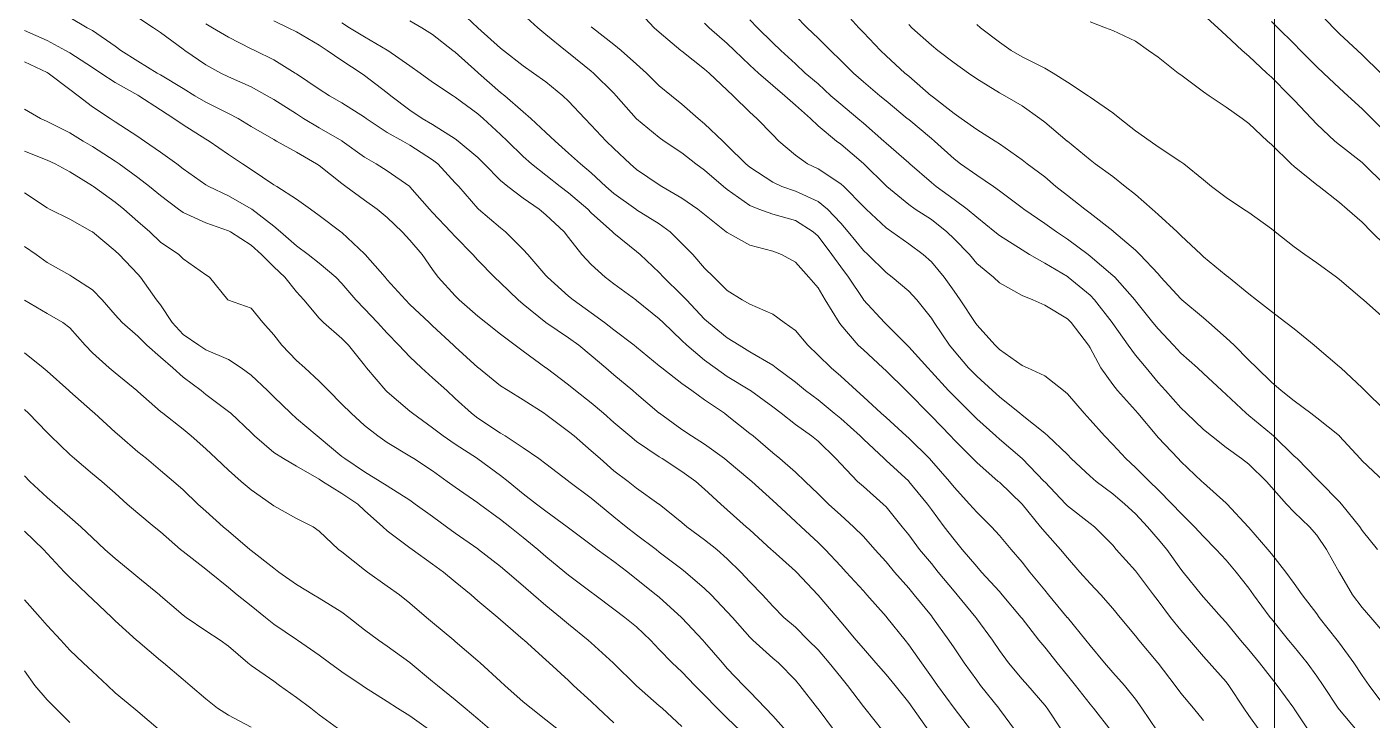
# Model space of a CAD drawing. Header units: centimetres. Extents: x 0 to 642158, y -847 to 649707.
# Drawn here: x 617139.3 to 617168.97, y 620649.99 to 620665.27 of the extents above; entities that cross this region are included whole.
import ezdxf

# ---------------------------------------------------------------- set-up
doc = ezdxf.new("R2010")
doc.units = ezdxf.units.CM
doc.header["$MEASUREMENT"] = 0
doc.layers.add('MEV_grille', color=254, linetype='Continuous', lineweight=9)
doc.layers.add('WAL_topographie 0.5', color=253, linetype='Continuous', lineweight=20)

# ---------------------------------------------------------------- blocks, each defined once
blk = doc.blocks.new('*U112')
at = {"layer": 'MEV_grille', "transparency": 33554687}
blk.add_lwpolyline([(0, 1825.476), (0, -1825.476)], dxfattribs=at)
blk = doc.blocks.new('*U113')
at = {"layer": 'MEV_grille', "color": 0, "linetype": 'ByBlock', "lineweight": -2, "transparency": 16777216}
blk.add_blockref('*U112', (1800, 0), dxfattribs=at)

msp = doc.modelspace()

# ---------------------------------------------------------------- linework, layer by layer
at = {"layer": 'WAL_topographie 0.5'}
for points in [[(617148.75, 620665.718), (617149.246, 620665.25), (617149.25, 620665.246), (617149.75, 620664.801), (617149.811, 620664.75), (617150.25, 620664.408), (617150.475, 620664.25), (617150.75, 620664.055), (617151.123, 620663.75), (617151.25, 620663.631), (617151.605, 620663.25), (617151.75, 620663.103), (617152.081, 620662.75), (617152.25, 620662.588), (617152.608, 620662.25), (617152.75, 620662.125), (617153.25, 620661.786), (617153.308, 620661.75), (617153.75, 620661.496), (617154.1, 620661.25), (617154.25, 620661.133), (617154.728, 620660.75), (617154.75, 620660.732), (617155.25, 620660.458), (617155.75, 620660.322), (617155.942, 620660.25), (617156.25, 620660.083), (617156.551, 620659.75), (617156.75, 620659.514), (617156.907, 620659.25), (617157.214, 620658.75), (617157.25, 620658.702), (617157.639, 620658.25), (617157.75, 620658.148), (617158.181, 620657.75), (617158.25, 620657.686), (617158.691, 620657.25), (617158.75, 620657.194), (617159.185, 620656.75), (617159.25, 620656.686), (617159.674, 620656.25), (617159.75, 620656.168), (617160.165, 620655.75), (617160.25, 620655.662), (617160.726, 620655.25), (617160.75, 620655.229), (617161.25, 620654.75), (617161.25, 620654.75), (617161.659, 620654.25), (617161.75, 620654.137), (617162.099, 620653.75), (617162.25, 620653.567), (617162.526, 620653.25), (617162.75, 620652.996), (617162.984, 620652.75), (617163.25, 620652.449), (617163.415, 620652.25), (617163.75, 620651.841), (617163.823, 620651.75), (617164.241, 620651.25), (617164.25, 620651.239), (617164.624, 620650.75), (617164.75, 620650.583), (617165.031, 620650.25), (617165.25, 620649.978)], [(617150.25, 620665.538), (617150.57, 620665.25), (617150.75, 620665.101), (617151.184, 620664.75), (617151.25, 620664.699), (617151.75, 620664.289), (617151.799, 620664.25), (617152.25, 620663.804), (617152.301, 620663.75), (617152.743, 620663.25), (617152.75, 620663.243), (617153.25, 620662.831), (617153.36, 620662.75), (617153.75, 620662.493), (617154.059, 620662.25), (617154.25, 620662.106), (617154.668, 620661.75), (617154.75, 620661.684), (617155.25, 620661.329), (617155.447, 620661.25), (617155.75, 620661.141), (617156.25, 620660.999), (617156.644, 620660.75), (617156.75, 620660.655), (617157.057, 620660.25), (617157.25, 620659.977), (617157.421, 620659.75), (617157.75, 620659.256), (617157.755, 620659.25), (617158.217, 620658.75), (617158.25, 620658.717), (617158.717, 620658.25), (617158.75, 620658.218), (617159.17, 620657.75), (617159.25, 620657.664), (617159.628, 620657.25), (617159.75, 620657.124), (617160.126, 620656.75), (617160.25, 620656.625), (617160.668, 620656.25), (617160.75, 620656.178), (617161.25, 620655.753), (617161.254, 620655.75), (617161.738, 620655.25), (617161.75, 620655.236), (617162.214, 620654.75), (617162.25, 620654.713), (617162.75, 620654.323), (617162.844, 620654.25), (617163.25, 620653.84), (617163.329, 620653.75), (617163.75, 620653.279), (617163.773, 620653.25), (617164.148, 620652.75), (617164.25, 620652.615), (617164.525, 620652.25), (617164.75, 620651.969), (617164.939, 620651.75), (617165.25, 620651.39), (617165.376, 620651.25), (617165.75, 620650.828), (617165.811, 620650.75), (617166.142, 620650.25), (617166.25, 620650.09), (617166.494, 620649.75)], [(617152.75, 620665.668), (617153.14, 620665.25), (617153.25, 620665.149), (617153.725, 620664.75), (617153.75, 620664.73), (617154.25, 620664.336), (617154.348, 620664.25), (617154.75, 620663.872), (617154.88, 620663.75), (617155.25, 620663.387), (617155.402, 620663.25), (617155.75, 620662.888), (617155.883, 620662.75), (617156.25, 620662.442), (617156.519, 620662.25), (617156.75, 620662.136), (617157.25, 620661.811), (617157.318, 620661.75), (617157.75, 620661.308), (617157.809, 620661.25), (617158.25, 620660.838), (617158.377, 620660.75), (617158.75, 620660.488), (617159.072, 620660.25), (617159.25, 620660.092), (617159.533, 620659.75), (617159.75, 620659.439), (617159.884, 620659.25), (617160.214, 620658.75), (617160.25, 620658.701), (617160.658, 620658.25), (617160.75, 620658.158), (617161.25, 620657.801), (617161.367, 620657.75), (617161.75, 620657.574), (617162.163, 620657.25), (617162.25, 620657.179), (617162.62, 620656.75), (617162.75, 620656.606), (617163.067, 620656.25), (617163.25, 620656.061), (617163.537, 620655.75), (617163.75, 620655.556), (617164.057, 620655.25), (617164.25, 620655.065), (617164.561, 620654.75), (617164.75, 620654.551), (617165.052, 620654.25), (617165.25, 620654.036), (617165.533, 620653.75), (617165.75, 620653.51), (617165.971, 620653.25), (617166.25, 620652.892), (617166.352, 620652.75), (617166.724, 620652.25), (617166.75, 620652.217), (617167.128, 620651.75), (617167.25, 620651.602), (617167.538, 620651.25), (617167.75, 620650.955), (617167.888, 620650.75), (617168.22, 620650.25), (617168.25, 620650.21), (617168.639, 620649.75)], [(617156.25, 620665.509), (617156.511, 620665.25), (617156.75, 620665.02), (617157.022, 620664.75), (617157.25, 620664.529), (617157.534, 620664.25), (617157.75, 620664.056), (617158.111, 620663.75), (617158.25, 620663.637), (617158.718, 620663.25), (617158.75, 620663.223), (617159.25, 620662.808), (617159.318, 620662.75), (617159.75, 620662.36), (617159.896, 620662.25), (617160.25, 620662.002), (617160.62, 620661.75), (617160.75, 620661.656), (617161.25, 620661.278), (617161.288, 620661.25), (617161.75, 620660.934), (617162.006, 620660.75), (617162.25, 620660.589), (617162.705, 620660.25), (617162.75, 620660.217), (617163.25, 620659.791), (617163.294, 620659.75), (617163.735, 620659.25), (617163.75, 620659.23), (617164.131, 620658.75), (617164.25, 620658.609), (617164.588, 620658.25), (617164.75, 620658.074), (617165.116, 620657.75), (617165.25, 620657.626), (617165.658, 620657.25), (617165.75, 620657.166), (617166.193, 620656.75), (617166.25, 620656.704), (617166.75, 620656.289), (617166.795, 620656.25), (617167.25, 620655.808), (617167.314, 620655.75), (617167.75, 620655.308), (617167.806, 620655.25), (617168.25, 620654.798), (617168.294, 620654.75), (617168.697, 620654.25), (617168.75, 620654.169), (617169.087, 620653.75)], [(617157.25, 620665.685), (617157.647, 620665.25), (617157.75, 620665.143), (617158.125, 620664.75), (617158.25, 620664.633), (617158.668, 620664.25), (617158.75, 620664.179), (617159.247, 620663.75), (617159.25, 620663.748), (617159.75, 620663.361), (617159.91, 620663.25), (617160.25, 620663.007), (617160.655, 620662.75), (617160.75, 620662.689), (617161.25, 620662.341), (617161.365, 620662.25), (617161.75, 620661.959), (617161.997, 620661.75), (617162.25, 620661.553), (617162.637, 620661.25), (617162.75, 620661.165), (617163.25, 620660.772), (617163.275, 620660.75), (617163.75, 620660.345), (617163.85, 620660.25), (617164.25, 620659.821), (617164.314, 620659.75), (617164.75, 620659.271), (617164.774, 620659.25), (617165.25, 620658.852), (617165.369, 620658.75), (617165.75, 620658.416), (617165.925, 620658.25), (617166.25, 620657.921), (617166.428, 620657.75), (617166.75, 620657.434), (617166.967, 620657.25), (617167.25, 620657.028), (617167.622, 620656.75), (617167.75, 620656.651), (617168.248, 620656.25), (617168.25, 620656.248), (617168.708, 620655.75), (617168.75, 620655.704), (617169.236, 620655.25)], [(617165.25, 620665.537), (617165.569, 620665.25), (617165.75, 620665.079), (617166.105, 620664.75), (617166.25, 620664.626), (617166.65, 620664.25), (617166.75, 620664.159), (617167.156, 620663.75), (617167.25, 620663.654), (617167.634, 620663.25), (617167.75, 620663.123), (617168.15, 620662.75), (617168.25, 620662.671), (617168.75, 620662.28), (617168.781, 620662.25), (617169.25, 620661.784)], [(617167.75, 620665.64), (617168.117, 620665.25), (617168.25, 620665.116), (617168.645, 620664.75), (617168.75, 620664.655), (617169.163, 620664.25)], [(617140.25, 620665.476), (617140.634, 620665.25), (617140.75, 620665.187), (617141.25, 620664.844), (617141.378, 620664.75), (617141.75, 620664.514), (617142.177, 620664.25), (617142.25, 620664.208), (617142.75, 620663.91), (617143.006, 620663.75), (617143.25, 620663.606), (617143.75, 620663.359), (617143.964, 620663.25), (617144.25, 620663.074), (617144.75, 620662.782), (617144.807, 620662.75), (617145.25, 620662.503), (617145.69, 620662.25), (617145.75, 620662.212), (617146.25, 620661.817), (617146.338, 620661.75), (617146.75, 620661.446), (617147.029, 620661.25), (617147.25, 620661.063), (617147.579, 620660.75), (617147.75, 620660.563), (617148.021, 620660.25), (617148.25, 620659.923), (617148.376, 620659.75), (617148.75, 620659.337), (617148.837, 620659.25), (617149.25, 620658.893), (617149.426, 620658.75), (617149.75, 620658.492), (617150.072, 620658.25), (617150.25, 620658.116), (617150.75, 620657.754), (617150.756, 620657.75), (617151.25, 620657.376), (617151.404, 620657.25), (617151.75, 620656.978), (617152.017, 620656.75), (617152.25, 620656.549), (617152.598, 620656.25), (617152.75, 620656.129), (617153.25, 620655.79), (617153.313, 620655.75), (617153.75, 620655.469), (617154.059, 620655.25), (617154.25, 620655.079), (617154.604, 620654.75), (617154.75, 620654.623), (617155.169, 620654.25), (617155.25, 620654.178), (617155.719, 620653.75), (617155.75, 620653.72), (617156.25, 620653.272), (617156.273, 620653.25), (617156.743, 620652.75), (617156.75, 620652.742), (617157.171, 620652.25), (617157.25, 620652.155), (617157.59, 620651.75), (617157.75, 620651.566), (617158.027, 620651.25), (617158.25, 620650.994), (617158.449, 620650.75), (617158.75, 620650.378), (617158.84, 620650.25), (617159.197, 620649.75)], [(617141.75, 620665.473), (617142.097, 620665.25), (617142.25, 620665.146), (617142.75, 620664.775), (617142.785, 620664.75), (617143.25, 620664.433), (617143.581, 620664.25), (617143.75, 620664.167), (617144.25, 620663.95), (617144.603, 620663.75), (617144.75, 620663.664), (617145.25, 620663.348), (617145.406, 620663.25), (617145.75, 620663.044), (617146.25, 620662.754), (617146.256, 620662.75), (617146.75, 620662.396), (617147.002, 620662.25), (617147.25, 620662.095), (617147.745, 620661.75), (617147.75, 620661.745), (617148.179, 620661.25), (617148.25, 620661.175), (617148.655, 620660.75), (617148.75, 620660.645), (617149.141, 620660.25), (617149.25, 620660.123), (617149.617, 620659.75), (617149.75, 620659.627), (617150.135, 620659.25), (617150.25, 620659.153), (617150.747, 620658.75), (617150.75, 620658.748), (617151.25, 620658.415), (617151.475, 620658.25), (617151.75, 620658.023), (617152.071, 620657.75), (617152.25, 620657.596), (617152.665, 620657.25), (617152.75, 620657.176), (617153.25, 620656.755), (617153.257, 620656.75), (617153.75, 620656.395), (617153.962, 620656.25), (617154.25, 620656.069), (617154.69, 620655.75), (617154.75, 620655.703), (617155.25, 620655.283), (617155.289, 620655.25), (617155.75, 620654.831), (617155.839, 620654.75), (617156.25, 620654.368), (617156.375, 620654.25), (617156.75, 620653.905), (617156.911, 620653.75), (617157.25, 620653.381), (617157.37, 620653.25), (617157.75, 620652.836), (617157.828, 620652.75), (617158.25, 620652.267), (617158.265, 620652.25), (617158.669, 620651.75), (617158.75, 620651.649), (617159.029, 620651.25), (617159.25, 620650.938), (617159.383, 620650.75), (617159.75, 620650.252), (617159.751, 620650.25), (617160.137, 620649.75)], [(617143.25, 620665.334), (617143.394, 620665.25), (617143.75, 620665.041), (617144.25, 620664.788), (617144.331, 620664.75), (617144.75, 620664.54), (617145.221, 620664.25), (617145.25, 620664.231), (617145.75, 620663.898), (617145.973, 620663.75), (617146.25, 620663.593), (617146.75, 620663.276), (617146.784, 620663.25), (617147.25, 620662.943), (617147.593, 620662.75), (617147.75, 620662.662), (617148.25, 620662.337), (617148.364, 620662.25), (617148.75, 620661.834), (617148.826, 620661.75), (617149.25, 620661.263), (617149.264, 620661.25), (617149.75, 620660.842), (617149.861, 620660.75), (617150.25, 620660.361), (617150.349, 620660.25), (617150.75, 620659.788), (617150.784, 620659.75), (617151.25, 620659.333), (617151.35, 620659.25), (617151.75, 620658.961), (617152.041, 620658.75), (617152.25, 620658.589), (617152.694, 620658.25), (617152.75, 620658.205), (617153.25, 620657.799), (617153.308, 620657.75), (617153.75, 620657.406), (617153.964, 620657.25), (617154.25, 620657.046), (617154.688, 620656.75), (617154.75, 620656.704), (617155.25, 620656.307), (617155.317, 620656.25), (617155.75, 620655.881), (617155.907, 620655.75), (617156.25, 620655.454), (617156.464, 620655.25), (617156.75, 620654.973), (617156.981, 620654.75), (617157.25, 620654.504), (617157.535, 620654.25), (617157.75, 620654.035), (617158.005, 620653.75), (617158.25, 620653.474), (617158.44, 620653.25), (617158.75, 620652.895), (617158.872, 620652.75), (617159.25, 620652.282), (617159.275, 620652.25), (617159.632, 620651.75), (617159.75, 620651.577), (617159.972, 620651.25), (617160.25, 620650.864), (617160.333, 620650.75), (617160.735, 620650.25), (617160.75, 620650.23), (617161.108, 620649.75)], [(617144.75, 620665.399), (617145.064, 620665.25), (617145.25, 620665.158), (617145.75, 620664.862), (617145.928, 620664.75), (617146.25, 620664.53), (617146.674, 620664.25), (617146.75, 620664.197), (617147.25, 620663.814), (617147.328, 620663.75), (617147.75, 620663.433), (617148.022, 620663.25), (617148.25, 620663.118), (617148.75, 620662.8), (617148.817, 620662.75), (617149.25, 620662.386), (617149.388, 620662.25), (617149.75, 620661.885), (617149.913, 620661.75), (617150.25, 620661.494), (617150.6, 620661.25), (617150.75, 620661.123), (617151.152, 620660.75), (617151.25, 620660.625), (617151.542, 620660.25), (617151.75, 620660.031), (617152.058, 620659.75), (617152.25, 620659.603), (617152.735, 620659.25), (617152.75, 620659.24), (617153.25, 620658.833), (617153.336, 620658.75), (617153.75, 620658.355), (617153.858, 620658.25), (617154.25, 620657.918), (617154.479, 620657.75), (617154.75, 620657.564), (617155.25, 620657.259), (617155.264, 620657.25), (617155.75, 620656.896), (617155.941, 620656.75), (617156.25, 620656.502), (617156.606, 620656.25), (617156.75, 620656.132), (617157.143, 620655.75), (617157.25, 620655.635), (617157.622, 620655.25), (617157.75, 620655.134), (617158.187, 620654.75), (617158.25, 620654.688), (617158.608, 620654.25), (617158.75, 620654.069), (617158.989, 620653.75), (617159.25, 620653.438), (617159.403, 620653.25), (617159.75, 620652.828), (617159.816, 620652.75), (617160.228, 620652.25), (617160.25, 620652.221), (617160.599, 620651.75), (617160.75, 620651.52), (617160.951, 620651.25), (617161.25, 620650.89), (617161.374, 620650.75), (617161.75, 620650.316), (617161.801, 620650.25), (617162.136, 620649.75)], [(617146.25, 620665.361), (617146.42, 620665.25), (617146.75, 620665.052), (617147.25, 620664.758), (617147.263, 620664.75), (617147.75, 620664.411), (617147.977, 620664.25), (617148.25, 620664.051), (617148.701, 620663.75), (617148.75, 620663.72), (617149.25, 620663.35), (617149.366, 620663.25), (617149.75, 620662.897), (617149.9, 620662.75), (617150.25, 620662.411), (617150.431, 620662.25), (617150.75, 620662), (617151.066, 620661.75), (617151.25, 620661.611), (617151.673, 620661.25), (617151.75, 620661.171), (617152.221, 620660.75), (617152.25, 620660.72), (617152.75, 620660.317), (617152.83, 620660.25), (617153.25, 620659.853), (617153.344, 620659.75), (617153.75, 620659.354), (617153.847, 620659.25), (617154.25, 620658.825), (617154.334, 620658.75), (617154.75, 620658.411), (617155.013, 620658.25), (617155.25, 620658.108), (617155.75, 620657.81), (617155.828, 620657.75), (617156.25, 620657.438), (617156.477, 620657.25), (617156.75, 620657.045), (617157.105, 620656.75), (617157.25, 620656.633), (617157.678, 620656.25), (617157.75, 620656.177), (617158.206, 620655.75), (617158.25, 620655.71), (617158.75, 620655.256), (617158.756, 620655.25), (617159.166, 620654.75), (617159.25, 620654.631), (617159.531, 620654.25), (617159.75, 620653.969), (617159.932, 620653.75), (617160.25, 620653.37), (617160.358, 620653.25), (617160.75, 620652.821), (617160.814, 620652.75), (617161.231, 620652.25), (617161.25, 620652.225), (617161.622, 620651.75), (617161.75, 620651.596), (617162.026, 620651.25), (617162.25, 620650.973), (617162.427, 620650.75), (617162.75, 620650.335), (617162.822, 620650.25), (617163.218, 620649.75)], [(617147.75, 620665.4), (617148.012, 620665.25), (617148.25, 620665.1), (617148.699, 620664.75), (617148.75, 620664.712), (617149.25, 620664.264), (617149.266, 620664.25), (617149.75, 620663.823), (617149.842, 620663.75), (617150.25, 620663.397), (617150.42, 620663.25), (617150.75, 620662.938), (617150.95, 620662.75), (617151.25, 620662.487), (617151.512, 620662.25), (617151.75, 620662.051), (617152.072, 620661.75), (617152.25, 620661.595), (617152.73, 620661.25), (617152.75, 620661.236), (617153.25, 620660.923), (617153.49, 620660.75), (617153.75, 620660.493), (617153.986, 620660.25), (617154.25, 620659.946), (617154.454, 620659.75), (617154.75, 620659.457), (617155.074, 620659.25), (617155.25, 620659.152), (617155.75, 620658.933), (617156.006, 620658.75), (617156.25, 620658.575), (617156.523, 620658.25), (617156.75, 620658.029), (617157.041, 620657.75), (617157.25, 620657.569), (617157.597, 620657.25), (617157.75, 620657.112), (617158.144, 620656.75), (617158.25, 620656.657), (617158.693, 620656.25), (617158.75, 620656.198), (617159.207, 620655.75), (617159.25, 620655.705), (617159.647, 620655.25), (617159.75, 620655.121), (617160.094, 620654.75), (617160.25, 620654.572), (617160.579, 620654.25), (617160.75, 620654.058), (617161.007, 620653.75), (617161.25, 620653.466), (617161.423, 620653.25), (617161.75, 620652.852), (617161.835, 620652.75), (617162.247, 620652.25), (617162.25, 620652.247), (617162.658, 620651.75), (617162.75, 620651.632), (617163.066, 620651.25), (617163.25, 620651.038), (617163.509, 620650.75), (617163.75, 620650.447), (617163.891, 620650.25), (617164.228, 620649.75)], [(617151.75, 620665.271), (617151.774, 620665.25), (617152.25, 620664.883), (617152.407, 620664.75), (617152.75, 620664.449), (617152.966, 620664.25), (617153.25, 620663.972), (617153.522, 620663.75), (617153.75, 620663.562), (617154.105, 620663.25), (617154.25, 620663.13), (617154.649, 620662.75), (617154.75, 620662.657), (617155.16, 620662.25), (617155.25, 620662.175), (617155.75, 620661.842), (617155.949, 620661.75), (617156.25, 620661.647), (617156.75, 620661.416), (617156.958, 620661.25), (617157.25, 620660.938), (617157.412, 620660.75), (617157.75, 620660.339), (617157.849, 620660.25), (617158.25, 620659.852), (617158.382, 620659.75), (617158.75, 620659.439), (617158.93, 620659.25), (617159.25, 620658.85), (617159.314, 620658.75), (617159.653, 620658.25), (617159.75, 620658.128), (617160.072, 620657.75), (617160.25, 620657.566), (617160.598, 620657.25), (617160.75, 620657.113), (617161.201, 620656.75), (617161.25, 620656.709), (617161.75, 620656.314), (617161.821, 620656.25), (617162.25, 620655.838), (617162.335, 620655.75), (617162.75, 620655.367), (617162.886, 620655.25), (617163.25, 620654.977), (617163.519, 620654.75), (617163.75, 620654.53), (617164.018, 620654.25), (617164.25, 620653.978), (617164.442, 620653.75), (617164.75, 620653.313), (617164.801, 620653.25), (617165.206, 620652.75), (617165.25, 620652.7), (617165.652, 620652.25), (617165.75, 620652.138), (617166.068, 620651.75), (617166.25, 620651.536), (617166.487, 620651.25), (617166.75, 620650.91), (617166.877, 620650.75), (617167.242, 620650.25), (617167.25, 620650.238), (617167.573, 620649.75)], [(617154.25, 620665.348), (617154.353, 620665.25), (617154.75, 620664.899), (617154.905, 620664.75), (617155.25, 620664.427), (617155.44, 620664.25), (617155.75, 620663.977), (617156.02, 620663.75), (617156.25, 620663.546), (617156.583, 620663.25), (617156.75, 620663.088), (617157.156, 620662.75), (617157.25, 620662.683), (617157.75, 620662.259), (617157.76, 620662.25), (617158.25, 620661.765), (617158.267, 620661.75), (617158.75, 620661.351), (617158.894, 620661.25), (617159.25, 620661.019), (617159.591, 620660.75), (617159.75, 620660.595), (617160.089, 620660.25), (617160.25, 620660.055), (617160.622, 620659.75), (617160.75, 620659.623), (617161.25, 620659.343), (617161.485, 620659.25), (617161.75, 620659.135), (617162.25, 620658.835), (617162.334, 620658.75), (617162.713, 620658.25), (617162.75, 620658.193), (617162.988, 620657.75), (617163.25, 620657.384), (617163.357, 620657.25), (617163.75, 620656.81), (617163.802, 620656.75), (617164.223, 620656.25), (617164.25, 620656.22), (617164.69, 620655.75), (617164.75, 620655.69), (617165.214, 620655.25), (617165.25, 620655.215), (617165.75, 620654.772), (617165.774, 620654.75), (617166.235, 620654.25), (617166.25, 620654.234), (617166.673, 620653.75), (617166.75, 620653.651), (617167.065, 620653.25), (617167.25, 620652.996), (617167.43, 620652.75), (617167.75, 620652.326), (617167.805, 620652.25), (617168.201, 620651.75), (617168.25, 620651.686), (617168.568, 620651.25), (617168.75, 620650.972), (617168.905, 620650.75), (617169.25, 620650.289)], [(617155.25, 620665.423), (617155.416, 620665.25), (617155.75, 620664.92), (617155.927, 620664.75), (617156.25, 620664.454), (617156.469, 620664.25), (617156.75, 620664.01), (617157.035, 620663.75), (617157.25, 620663.562), (617157.625, 620663.25), (617157.75, 620663.146), (617158.204, 620662.75), (617158.25, 620662.707), (617158.75, 620662.269), (617158.772, 620662.25), (617159.25, 620661.837), (617159.357, 620661.75), (617159.75, 620661.466), (617160.04, 620661.25), (617160.25, 620661.07), (617160.651, 620660.75), (617160.75, 620660.672), (617161.25, 620660.35), (617161.414, 620660.25), (617161.75, 620660.056), (617162.25, 620659.762), (617162.266, 620659.75), (617162.75, 620659.353), (617162.85, 620659.25), (617163.235, 620658.75), (617163.25, 620658.726), (617163.588, 620658.25), (617163.75, 620658.029), (617163.984, 620657.75), (617164.25, 620657.432), (617164.412, 620657.25), (617164.75, 620656.87), (617164.874, 620656.75), (617165.25, 620656.395), (617165.427, 620656.25), (617165.75, 620655.997), (617166.092, 620655.75), (617166.25, 620655.628), (617166.638, 620655.25), (617166.75, 620655.123), (617167.08, 620654.75), (617167.25, 620654.572), (617167.589, 620654.25), (617167.75, 620654.064), (617167.964, 620653.75), (617168.243, 620653.25), (617168.25, 620653.239), (617168.54, 620652.75), (617168.75, 620652.467), (617168.943, 620652.25), (617169.25, 620651.89)], [(617158.75, 620665.322), (617158.819, 620665.25), (617159.25, 620664.864), (617159.395, 620664.75), (617159.75, 620664.479), (617160.069, 620664.25), (617160.25, 620664.124), (617160.75, 620663.818), (617160.873, 620663.75), (617161.25, 620663.528), (617161.64, 620663.25), (617161.75, 620663.165), (617162.246, 620662.75), (617162.25, 620662.747), (617162.75, 620662.337), (617162.861, 620662.25), (617163.25, 620661.968), (617163.524, 620661.75), (617163.75, 620661.572), (617164.118, 620661.25), (617164.25, 620661.133), (617164.674, 620660.75), (617164.75, 620660.673), (617165.199, 620660.25), (617165.25, 620660.201), (617165.75, 620659.79), (617165.801, 620659.75), (617166.25, 620659.381), (617166.418, 620659.25), (617166.75, 620658.991), (617167.07, 620658.75), (617167.25, 620658.611), (617167.689, 620658.25), (617167.75, 620658.201), (617168.25, 620657.776), (617168.278, 620657.75), (617168.75, 620657.31), (617168.813, 620657.25), (617169.25, 620656.817)], [(617160.25, 620665.321), (617160.331, 620665.25), (617160.75, 620664.928), (617161.012, 620664.75), (617161.25, 620664.611), (617161.75, 620664.355), (617161.934, 620664.25), (617162.25, 620664.053), (617162.707, 620663.75), (617162.75, 620663.72), (617163.25, 620663.37), (617163.408, 620663.25), (617163.75, 620662.977), (617164.073, 620662.75), (617164.25, 620662.623), (617164.75, 620662.293), (617164.815, 620662.25), (617165.25, 620661.898), (617165.428, 620661.75), (617165.75, 620661.504), (617166.131, 620661.25), (617166.25, 620661.175), (617166.75, 620660.815), (617166.835, 620660.75), (617167.25, 620660.417), (617167.488, 620660.25), (617167.75, 620660.064), (617168.185, 620659.75), (617168.25, 620659.702), (617168.75, 620659.276), (617168.781, 620659.25), (617169.25, 620658.833)], [(617162.75, 620665.379), (617163.088, 620665.25), (617163.25, 620665.185), (617163.75, 620664.951), (617164.038, 620664.75), (617164.25, 620664.603), (617164.692, 620664.25), (617164.75, 620664.21), (617165.25, 620663.84), (617165.374, 620663.75), (617165.75, 620663.502), (617166.103, 620663.25), (617166.25, 620663.136), (617166.661, 620662.75), (617166.75, 620662.674), (617167.182, 620662.25), (617167.25, 620662.192), (617167.75, 620661.786), (617167.799, 620661.75), (617168.25, 620661.397), (617168.42, 620661.25), (617168.75, 620660.963), (617168.956, 620660.75), (617169.25, 620660.462)], [(617166.75, 620665.385), (617166.892, 620665.25), (617167.25, 620664.894), (617167.389, 620664.75), (617167.75, 620664.389), (617167.898, 620664.25), (617168.25, 620663.92), (617168.438, 620663.75), (617168.75, 620663.462), (617168.962, 620663.25), (617169.25, 620662.963)], [(617139.25, 620665.186), (617139.75, 620664.965), (617140.155, 620664.75), (617140.25, 620664.695), (617140.75, 620664.375), (617140.937, 620664.25), (617141.25, 620664.045), (617141.75, 620663.764), (617141.773, 620663.75), (617142.25, 620663.437), (617142.547, 620663.25), (617142.75, 620663.109), (617143.25, 620662.795), (617143.323, 620662.75), (617143.75, 620662.458), (617144.055, 620662.25), (617144.25, 620662.124), (617144.75, 620661.788), (617144.815, 620661.75), (617145.25, 620661.467), (617145.558, 620661.25), (617145.75, 620661.11), (617146.23, 620660.75), (617146.25, 620660.736), (617146.75, 620660.262), (617146.761, 620660.25), (617147.201, 620659.75), (617147.25, 620659.695), (617147.649, 620659.25), (617147.75, 620659.149), (617148.177, 620658.75), (617148.25, 620658.681), (617148.712, 620658.25), (617148.75, 620658.214), (617149.25, 620657.757), (617149.259, 620657.75), (617149.75, 620657.358), (617149.914, 620657.25), (617150.25, 620657.047), (617150.708, 620656.75), (617150.75, 620656.723), (617151.25, 620656.352), (617151.374, 620656.25), (617151.75, 620655.92), (617151.942, 620655.75), (617152.25, 620655.484), (617152.561, 620655.25), (617152.75, 620655.103), (617153.242, 620654.75), (617153.25, 620654.744), (617153.75, 620654.34), (617153.857, 620654.25), (617154.25, 620653.964), (617154.517, 620653.75), (617154.75, 620653.543), (617155.045, 620653.25), (617155.25, 620653.034), (617155.524, 620652.75), (617155.75, 620652.501), (617155.999, 620652.25), (617156.25, 620652.033), (617156.533, 620651.75), (617156.75, 620651.533), (617156.995, 620651.25), (617157.25, 620650.932), (617157.401, 620650.75), (617157.75, 620650.286), (617157.78, 620650.25), (617158.176, 620649.75)], [(617139.25, 620664.497), (617139.75, 620664.264), (617139.774, 620664.25), (617140.25, 620663.889), (617140.435, 620663.75), (617140.75, 620663.506), (617141.136, 620663.25), (617141.25, 620663.177), (617141.75, 620662.851), (617141.896, 620662.75), (617142.25, 620662.507), (617142.606, 620662.25), (617142.75, 620662.14), (617143.25, 620661.787), (617143.314, 620661.75), (617143.75, 620661.545), (617144.25, 620661.259), (617144.263, 620661.25), (617144.75, 620660.872), (617144.896, 620660.75), (617145.25, 620660.44), (617145.508, 620660.25), (617145.75, 620660.061), (617146.119, 620659.75), (617146.25, 620659.608), (617146.554, 620659.25), (617146.75, 620659.05), (617147.037, 620658.75), (617147.25, 620658.514), (617147.506, 620658.25), (617147.75, 620657.991), (617148.009, 620657.75), (617148.25, 620657.535), (617148.561, 620657.25), (617148.75, 620657.079), (617149.111, 620656.75), (617149.25, 620656.645), (617149.75, 620656.313), (617149.851, 620656.25), (617150.25, 620655.986), (617150.594, 620655.75), (617150.75, 620655.636), (617151.25, 620655.254), (617151.255, 620655.25), (617151.75, 620654.88), (617151.907, 620654.75), (617152.25, 620654.464), (617152.516, 620654.25), (617152.75, 620654.072), (617153.177, 620653.75), (617153.25, 620653.692), (617153.75, 620653.313), (617153.83, 620653.25), (617154.25, 620652.889), (617154.392, 620652.75), (617154.75, 620652.374), (617154.862, 620652.25), (617155.25, 620651.814), (617155.314, 620651.75), (617155.75, 620651.355), (617155.878, 620651.25), (617156.25, 620650.868), (617156.35, 620650.75), (617156.735, 620650.25), (617156.75, 620650.232), (617157.114, 620649.75)], [(617139.25, 620663.453), (617139.601, 620663.25), (617139.75, 620663.186), (617140.25, 620662.932), (617140.542, 620662.75), (617140.75, 620662.629), (617141.25, 620662.31), (617141.338, 620662.25), (617141.75, 620661.95), (617142.01, 620661.75), (617142.25, 620661.55), (617142.645, 620661.25), (617142.75, 620661.178), (617143.25, 620660.952), (617143.75, 620660.775), (617143.794, 620660.75), (617144.25, 620660.454), (617144.478, 620660.25), (617144.75, 620659.978), (617144.992, 620659.75), (617145.25, 620659.429), (617145.414, 620659.25), (617145.75, 620658.846), (617145.845, 620658.75), (617146.25, 620658.397), (617146.397, 620658.25), (617146.75, 620657.809), (617146.795, 620657.75), (617147.222, 620657.25), (617147.25, 620657.223), (617147.75, 620656.794), (617147.804, 620656.75), (617148.25, 620656.429), (617148.482, 620656.25), (617148.75, 620656.069), (617149.24, 620655.75), (617149.25, 620655.743), (617149.75, 620655.379), (617149.915, 620655.25), (617150.25, 620654.976), (617150.544, 620654.75), (617150.75, 620654.593), (617151.22, 620654.25), (617151.25, 620654.227), (617151.75, 620653.85), (617151.883, 620653.75), (617152.25, 620653.484), (617152.554, 620653.25), (617152.75, 620653.094), (617153.179, 620652.75), (617153.25, 620652.693), (617153.743, 620652.25), (617153.75, 620652.243), (617154.209, 620651.75), (617154.25, 620651.705), (617154.641, 620651.25), (617154.75, 620651.126), (617155.106, 620650.75), (617155.25, 620650.609), (617155.593, 620650.25), (617155.75, 620650.083), (617156.049, 620649.75)], [(617139.25, 620662.532), (617139.75, 620662.331), (617139.925, 620662.25), (617140.25, 620662.07), (617140.75, 620661.765), (617140.772, 620661.75), (617141.25, 620661.403), (617141.441, 620661.25), (617141.75, 620660.977), (617142.011, 620660.75), (617142.25, 620660.521), (617142.654, 620660.25), (617142.75, 620660.153), (617143.25, 620659.801), (617143.327, 620659.75), (617143.731, 620659.25), (617143.75, 620659.243), (617144.25, 620659.064), (617144.509, 620658.75), (617144.75, 620658.48), (617144.924, 620658.25), (617145.25, 620657.914), (617145.43, 620657.75), (617145.75, 620657.458), (617145.951, 620657.25), (617146.25, 620656.954), (617146.452, 620656.75), (617146.75, 620656.483), (617147.042, 620656.25), (617147.25, 620656.108), (617147.75, 620655.807), (617147.839, 620655.75), (617148.25, 620655.478), (617148.575, 620655.25), (617148.75, 620655.123), (617149.25, 620654.775), (617149.283, 620654.75), (617149.75, 620654.408), (617149.954, 620654.25), (617150.25, 620654.015), (617150.572, 620653.75), (617150.75, 620653.591), (617151.164, 620653.25), (617151.25, 620653.179), (617151.75, 620652.809), (617151.829, 620652.75), (617152.25, 620652.429), (617152.492, 620652.25), (617152.75, 620652.039), (617153.054, 620651.75), (617153.25, 620651.546), (617153.532, 620651.25), (617153.75, 620651.051), (617154.036, 620650.75), (617154.25, 620650.536), (617154.528, 620650.25), (617154.75, 620650.032), (617155.038, 620649.75)], [(617139.25, 620661.608), (617139.75, 620661.278), (617139.801, 620661.25), (617140.25, 620661.031), (617140.745, 620660.75), (617140.75, 620660.747), (617141.25, 620660.335), (617141.34, 620660.25), (617141.75, 620659.819), (617141.81, 620659.75), (617142.163, 620659.25), (617142.25, 620659.138), (617142.504, 620658.75), (617142.75, 620658.487), (617143.096, 620658.25), (617143.25, 620658.152), (617143.75, 620657.934), (617144.03, 620657.75), (617144.25, 620657.588), (617144.612, 620657.25), (617144.75, 620657.113), (617145.123, 620656.75), (617145.25, 620656.637), (617145.701, 620656.25), (617145.75, 620656.215), (617146.25, 620655.799), (617146.311, 620655.75), (617146.75, 620655.456), (617147.094, 620655.25), (617147.25, 620655.151), (617147.75, 620654.834), (617147.868, 620654.75), (617148.25, 620654.475), (617148.557, 620654.25), (617148.75, 620654.106), (617149.25, 620653.762), (617149.266, 620653.75), (617149.75, 620653.373), (617149.892, 620653.25), (617150.25, 620652.946), (617150.474, 620652.75), (617150.75, 620652.511), (617151.07, 620652.25), (617151.25, 620652.1), (617151.681, 620651.75), (617151.75, 620651.688), (617152.236, 620651.25), (617152.25, 620651.236), (617152.738, 620650.75), (617152.75, 620650.739), (617153.25, 620650.304), (617153.313, 620650.25), (617153.75, 620649.845)], [(617139.25, 620660.429), (617139.505, 620660.25), (617139.75, 620660.076), (617140.25, 620659.793), (617140.315, 620659.75), (617140.75, 620659.469), (617140.961, 620659.25), (617141.25, 620658.924), (617141.406, 620658.75), (617141.75, 620658.447), (617141.949, 620658.25), (617142.25, 620657.986), (617142.519, 620657.75), (617142.75, 620657.548), (617143.147, 620657.25), (617143.25, 620657.167), (617143.75, 620656.792), (617143.801, 620656.75), (617144.25, 620656.323), (617144.323, 620656.25), (617144.75, 620655.888), (617144.964, 620655.75), (617145.25, 620655.586), (617145.75, 620655.298), (617145.819, 620655.25), (617146.25, 620654.984), (617146.598, 620654.75), (617146.75, 620654.609), (617147.155, 620654.25), (617147.25, 620654.156), (617147.75, 620653.787), (617147.801, 620653.75), (617148.25, 620653.425), (617148.488, 620653.25), (617148.75, 620653.037), (617149.103, 620652.75), (617149.25, 620652.617), (617149.686, 620652.25), (617149.75, 620652.194), (617150.25, 620651.766), (617150.268, 620651.75), (617150.75, 620651.312), (617150.821, 620651.25), (617151.25, 620650.856), (617151.36, 620650.75), (617151.75, 620650.395), (617151.901, 620650.25), (617152.25, 620649.927)], [(617139.25, 620659.243), (617139.75, 620658.951), (617140.099, 620658.75), (617140.25, 620658.631), (617140.591, 620658.25), (617140.75, 620658.084), (617141.12, 620657.75), (617141.25, 620657.64), (617141.725, 620657.25), (617141.75, 620657.227), (617142.25, 620656.793), (617142.302, 620656.75), (617142.75, 620656.399), (617142.926, 620656.25), (617143.25, 620655.965), (617143.48, 620655.75), (617143.75, 620655.495), (617144.031, 620655.25), (617144.25, 620655.062), (617144.695, 620654.75), (617144.75, 620654.71), (617145.25, 620654.428), (617145.616, 620654.25), (617145.75, 620654.155), (617146.174, 620653.75), (617146.25, 620653.695), (617146.75, 620653.296), (617146.813, 620653.25), (617147.25, 620652.941), (617147.518, 620652.75), (617147.75, 620652.564), (617148.112, 620652.25), (617148.25, 620652.139), (617148.715, 620651.75), (617148.75, 620651.722), (617149.25, 620651.292), (617149.297, 620651.25), (617149.75, 620650.838), (617149.843, 620650.75), (617150.25, 620650.392), (617150.422, 620650.25), (617150.75, 620649.989), (617151.054, 620649.75)], [(617139.25, 620658.086), (617139.665, 620657.75), (617139.75, 620657.677), (617140.228, 620657.25), (617140.25, 620657.23), (617140.75, 620656.788), (617140.793, 620656.75), (617141.25, 620656.333), (617141.343, 620656.25), (617141.75, 620655.902), (617141.942, 620655.75), (617142.25, 620655.49), (617142.535, 620655.25), (617142.75, 620655.059), (617143.075, 620654.75), (617143.25, 620654.593), (617143.634, 620654.25), (617143.75, 620654.151), (617144.222, 620653.75), (617144.25, 620653.727), (617144.75, 620653.336), (617144.861, 620653.25), (617145.25, 620652.976), (617145.624, 620652.75), (617145.75, 620652.677), (617146.25, 620652.363), (617146.401, 620652.25), (617146.75, 620651.979), (617147.06, 620651.75), (617147.25, 620651.62), (617147.75, 620651.253), (617147.754, 620651.25), (617148.25, 620650.84), (617148.355, 620650.75), (617148.75, 620650.432), (617148.969, 620650.25), (617149.25, 620650.016), (617149.558, 620649.75)], [(617139.25, 620656.832), (617139.34, 620656.75), (617139.75, 620656.324), (617139.827, 620656.25), (617140.25, 620655.839), (617140.35, 620655.75), (617140.75, 620655.416), (617140.955, 620655.25), (617141.25, 620654.989), (617141.516, 620654.75), (617141.75, 620654.547), (617142.111, 620654.25), (617142.25, 620654.134), (617142.694, 620653.75), (617142.75, 620653.705), (617143.25, 620653.313), (617143.328, 620653.25), (617143.75, 620652.909), (617143.941, 620652.75), (617144.25, 620652.503), (617144.567, 620652.25), (617144.75, 620652.103), (617145.25, 620651.765), (617145.274, 620651.75), (617145.75, 620651.417), (617145.978, 620651.25), (617146.25, 620651.053), (617146.698, 620650.75), (617146.75, 620650.716), (617147.25, 620650.399), (617147.473, 620650.25), (617147.75, 620650.079), (617148.21, 620649.75)], [(617139.25, 620655.368), (617139.364, 620655.25), (617139.75, 620654.895), (617139.917, 620654.75), (617140.25, 620654.463), (617140.489, 620654.25), (617140.75, 620654.003), (617141.022, 620653.75), (617141.25, 620653.548), (617141.615, 620653.25), (617141.75, 620653.138), (617142.225, 620652.75), (617142.25, 620652.728), (617142.75, 620652.298), (617142.812, 620652.25), (617143.25, 620651.951), (617143.566, 620651.75), (617143.75, 620651.615), (617144.175, 620651.25), (617144.25, 620651.19), (617144.75, 620650.843), (617144.874, 620650.75), (617145.25, 620650.485), (617145.563, 620650.25), (617145.75, 620650.105), (617146.237, 620649.75)], [(617139.25, 620654.153), (617139.667, 620653.75), (617139.75, 620653.656), (617140.132, 620653.25), (617140.25, 620653.128), (617140.647, 620652.75), (617140.75, 620652.652), (617141.176, 620652.25), (617141.25, 620652.178), (617141.723, 620651.75), (617141.75, 620651.726), (617142.25, 620651.3), (617142.314, 620651.25), (617142.75, 620650.883), (617142.907, 620650.75), (617143.25, 620650.452), (617143.509, 620650.25), (617143.75, 620650.095), (617144.25, 620649.829)], [(617139.25, 620652.641), (617139.599, 620652.25), (617139.75, 620652.069), (617140.049, 620651.75), (617140.25, 620651.526), (617140.544, 620651.25), (617140.75, 620651.061), (617141.079, 620650.75), (617141.25, 620650.586), (617141.663, 620650.25), (617141.75, 620650.174), (617142.247, 620649.75)], [(617139.25, 620651.069), (617139.48, 620650.75), (617139.75, 620650.434), (617139.931, 620650.25), (617140.25, 620649.934)]]:
    msp.add_lwpolyline(points, dxfattribs=at)

# ---------------------------------------------------------------- block references
at = {"layer": 'MEV_grille', "transparency": 33554687}
msp.add_blockref('*U113', (615366.814, 620593.644), dxfattribs=at)

doc.saveas('drawing.dxf')
